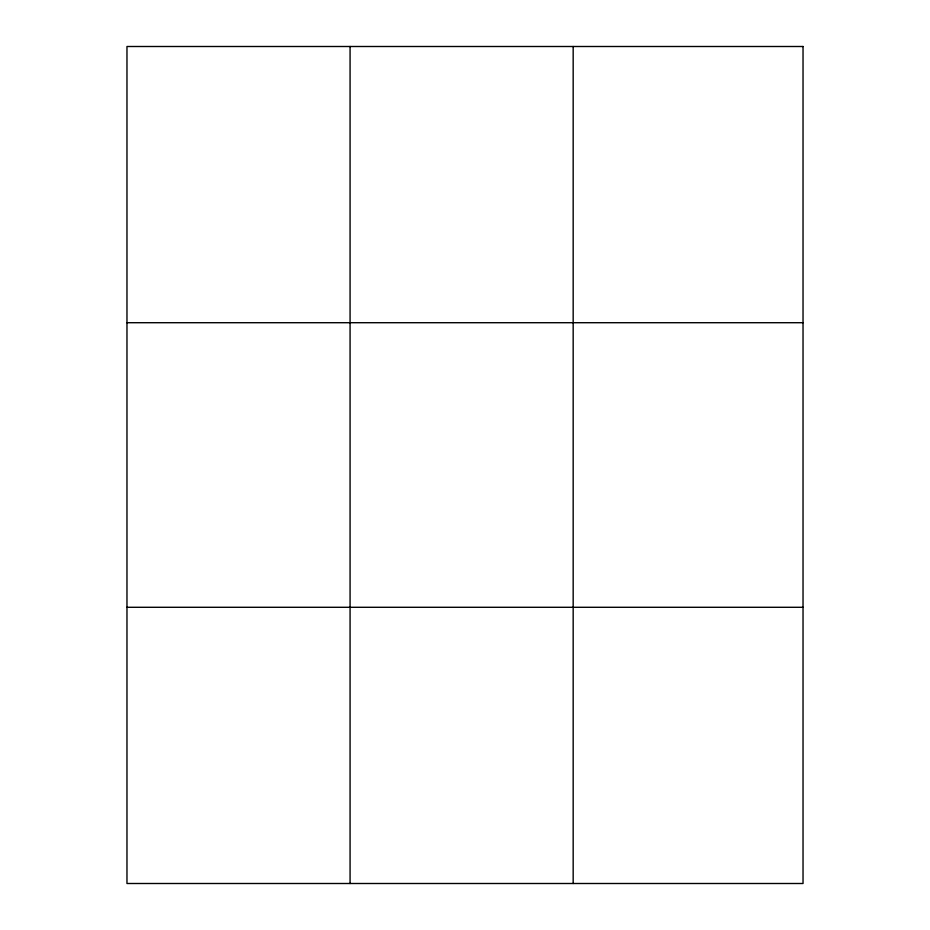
<?xml version="1.0" encoding="UTF-8"?>
<svg xmlns="http://www.w3.org/2000/svg" width="930" height="930" viewBox="0 0 930 930"><rect width="100%" height="100%" fill="white"/><g stroke="black" fill="none" stroke-linecap="round" stroke-linejoin="round"><path stroke-width="1.4" d="M350.075 46.5L350.075 883.5M573.171 46.5L573.171 883.5M126.968 322.71L803.032 322.71M126.968 607.29L803.032 607.29M803.032 46.5L803.032 883.5L126.968 883.5L126.968 46.5L803.032 46.5"/></g></svg>
